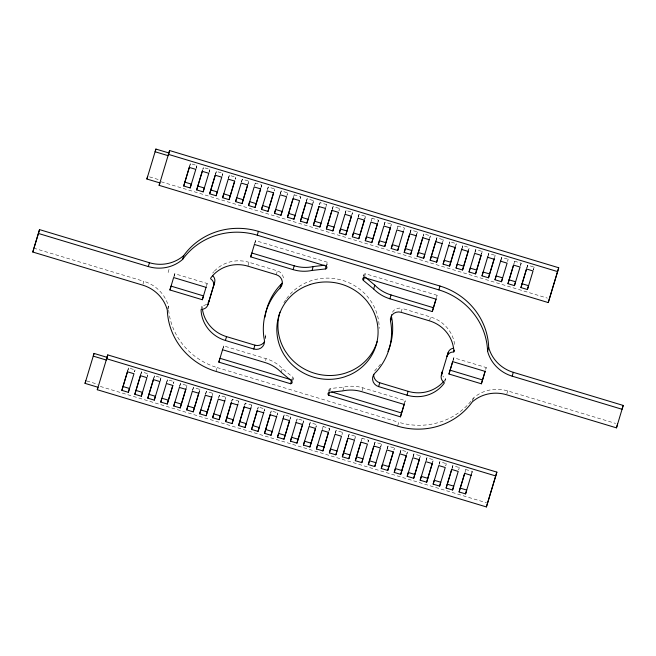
<?xml version="1.0" encoding="UTF-8"?>
<svg xmlns="http://www.w3.org/2000/svg" width="656" height="656" viewBox="0 0 656 656"><rect width="100%" height="100%" fill="white"/><g stroke="black" fill="none" stroke-linecap="round" stroke-linejoin="round"><path stroke-width="0.49" stroke-dasharray="3.28 2.46" d="M206.665 304.204A6.773 6.47 16 0 1 202.745 305.475L202.146 305.934A33.866 32.349 16 0 0 202.343 308.476M142.983 284.187L143.812 281.301L34.883 248.485M127.477 371.788L128.576 367.934L135.062 369.886L134.513 371.813M189.322 167.419L190.429 163.565L196.915 165.517L196.087 168.412M168.125 272.535L169.232 268.681M140.72 374.732L141.548 371.845L148.035 373.797L147.206 376.683L148.035 373.797M203.401 167.477L202.843 169.396L203.401 167.477L209.887 169.428L209.059 172.315M173.955 276.619L174.783 273.732L207.206 283.499L206.099 287.353M167.583 309.099L168.412 306.213A35.744 34.145 16 0 0 143.812 281.301M153.414 379.603L154.521 375.749L161.007 377.7L159.9 381.554M215.266 175.234L216.365 171.38L222.851 173.332L221.753 177.186M166.386 383.506L167.493 379.66L173.979 381.612L173.422 383.539L173.979 381.612M228.239 179.137L229.338 175.291L235.824 177.243L235.274 179.17L235.824 177.243M201.056 309.304L202.163 305.45M179.637 386.45L180.466 383.563L186.944 385.515L186.394 387.442L186.944 385.515M241.482 182.081L242.31 179.195L248.796 181.146L247.968 184.041M192.602 390.361L193.43 387.466L199.916 389.426L199.088 392.313M255.282 183.106L254.454 185.992L255.282 183.106L261.769 185.058L260.94 187.944M205.574 394.264L206.402 391.378L212.888 393.329L212.339 395.256M267.427 189.896L268.255 187.009L274.733 188.961L274.183 190.888M216.037 371.435L217.144 367.581A67.732 64.706 16 0 1 168.666 310.091M222.597 349.755L223.704 345.909L266.09 358.676A36.769 35.121 16 0 1 282.326 368.483L292.584 377.028A1.656 1.583 16 0 1 292.666 379.594M247.902 266.156L249.001 262.302L277.381 270.854A8.446 8.069 16 0 1 283.433 279.349M254.733 243.515L255.561 240.629L327.319 262.244A1.656 1.583 16 0 1 327.41 264.811M218.546 398.176L219.375 395.281L225.861 397.241L225.303 399.168M280.391 193.807L281.219 190.921L287.705 192.872L286.877 195.759M231.789 401.119L232.347 399.192L238.833 401.144L238.276 403.071M294.191 194.824L293.363 197.71L294.191 194.824L300.678 196.775L299.849 199.67L300.678 196.775M276.274 274.7L277.381 270.854M244.762 405.023L245.311 403.096L251.797 405.055L250.969 407.942M264.934 338.037L265.491 336.11L265.024 333.789M306.336 201.622L307.164 198.735L313.65 200.687L312.822 203.573M265.541 360.603L266.09 358.676M258.284 407.007L257.734 408.934L258.284 407.007L264.77 408.959L264.22 410.886M319.579 204.565L320.136 202.638L326.622 204.59L325.794 207.485M281.227 372.329L282.326 368.483M271.256 410.91L270.707 412.837L271.256 410.91L277.742 412.87L277.193 414.789L277.742 412.87M332.272 209.436L333.1 206.55L339.587 208.501L339.037 210.428M291.477 380.882L292.584 377.028M292.691 380.726L293.24 378.799M326.212 266.09L327.319 262.244M283.121 418.667L284.228 414.822L290.715 416.773L289.608 420.627M344.974 214.307L346.073 210.453L352.559 212.405L351.452 216.259M297.201 418.725L296.643 420.652L297.201 418.725L303.679 420.685L302.851 423.571M358.217 217.251L359.045 214.364L365.531 216.316L364.703 219.202M309.337 425.523L310.165 422.636L316.651 424.588L315.823 427.474L316.651 424.588M372.018 218.268L371.189 221.154L372.018 218.268L378.504 220.219L377.946 222.146M328.574 391.534L329.123 389.607M329.829 391.386L330.657 388.5L343.941 387.04A36.769 35.121 16 0 1 362.899 387.844L405.293 400.611L404.736 402.53M363.309 276.75L363.867 274.823M364.564 276.602L365.392 273.716L437.15 295.331L436.043 299.177M323.137 426.539L322.309 429.434L323.137 426.539L329.624 428.499L328.795 431.386M384.154 225.065L384.982 222.179L391.468 224.131L390.919 226.058M342.834 390.894L343.941 387.04M335.282 433.337L336.11 430.451L342.596 432.402L342.038 434.329M397.954 226.082L397.126 228.969L397.954 226.082L404.44 228.034L403.891 229.961L404.44 228.034M348.254 437.249L349.082 434.354L355.56 436.314L354.461 440.16M362.071 390.73L362.899 387.844M410.098 232.88L410.927 229.985L417.413 231.945L416.306 235.791M362.046 438.265L361.218 441.152L362.046 438.265L368.533 440.217L367.704 443.103L368.533 440.217M401.111 312.305L402.218 308.451L430.59 317.004A33.866 32.349 16 0 1 454.911 346.844M423.899 233.897L423.341 235.824L423.899 233.897L430.385 235.848L429.828 237.775L430.385 235.848M374.191 445.063L375.019 442.169L381.505 444.128L380.677 447.015M436.043 240.695L436.871 237.8L443.349 239.76L442.8 241.687L443.349 239.76M387.163 448.966L387.991 446.08L394.477 448.032L393.92 449.959L394.477 448.032M449.836 241.711L449.286 243.638L449.836 241.711L456.322 243.663L455.772 245.59M397.626 426.138L398.733 422.284A67.732 64.706 16 0 0 473.361 398.069A35.744 34.145 16 0 1 507.67 390.902L615.615 423.423M429.483 320.858L430.59 317.004M399.857 453.837L400.964 449.983L407.45 451.943L406.622 454.829M461.701 249.469L462.808 245.615L469.294 247.574L468.466 250.461L469.294 247.574M413.1 456.781L413.928 453.895L420.414 455.846L419.586 458.733M474.952 252.412L475.78 249.526L482.267 251.478L481.438 254.364M444.842 381.694L445.67 378.807L445.178 378.504A6.773 6.47 16 0 1 442.89 375.913M452.984 360.677L453.813 357.782L486.235 367.557L485.137 371.403M426.072 460.684L426.9 457.798L433.386 459.758L432.558 462.644L433.386 459.758M487.925 256.324L488.753 253.429L495.239 255.389L494.681 257.308M439.044 464.596L439.873 461.709L446.359 463.661L445.809 465.588M500.889 260.227L501.717 257.341L508.203 259.292L507.654 261.219M452.017 468.499L452.845 465.612L459.331 467.564L458.774 469.491M472.533 400.955L473.361 398.069M514.689 261.244L513.861 264.138L514.689 261.244L521.176 263.204L520.347 266.09M465.817 469.524L464.989 472.41L465.817 469.524L472.295 471.475L471.467 474.362M526.834 268.042L527.662 265.155L534.148 267.107L533.32 269.993M506.842 393.789L507.67 390.902M127.69 370.87L128.576 367.934M189.838 165.525L190.429 163.565M134.472 371.845L135.062 369.886M196.029 168.453L196.915 165.517M140.663 374.773L141.548 371.845M173.914 276.586L174.783 273.732M208.993 172.364L209.887 169.428M153.635 378.684L154.521 375.749M215.48 174.316L216.365 171.38M160.121 380.636L161.007 377.7M222.261 175.291L222.851 173.332M166.608 382.587L167.493 379.66M228.452 178.219L229.338 175.291M206.345 286.36L207.206 283.499M179.572 386.499L180.466 383.563M241.424 182.13L242.31 179.195M247.911 184.082L248.796 181.146M192.544 390.402L193.43 387.466M199.03 392.354L199.916 389.426M260.875 187.993L261.769 185.058M205.517 394.313L206.402 391.378M267.656 188.969L268.255 187.009M222.835 348.762L223.704 345.909M254.7 243.483L255.561 240.629M212.298 395.289L212.888 393.329M274.142 190.921L274.733 188.961M218.784 397.241L219.375 395.281M280.333 193.848L281.219 190.921M225.27 399.192L225.861 397.241M287.115 194.824L287.705 192.872M231.748 401.144L232.347 399.192M238.235 403.104L238.833 401.144M244.721 405.055L245.311 403.096M306.278 201.663L307.164 198.735M250.912 407.983L251.797 405.055M312.756 203.622L313.65 200.687M319.538 204.598L320.136 202.638M264.179 410.918L264.77 408.959M325.729 207.526L326.622 204.59M332.215 209.477L333.1 206.55M338.996 210.453L339.587 208.501M283.335 417.757L284.228 414.822M345.187 213.389L346.073 210.453M290.116 418.733L290.715 416.773M351.969 214.364L352.559 212.405M358.16 217.292L359.045 214.364M303.088 422.636L303.679 420.685M364.646 219.252L365.531 216.316M309.279 425.572L310.165 422.636M377.905 222.179L378.504 220.219M384.096 225.106L384.982 222.179M328.738 431.427L329.624 428.499M390.878 226.082L391.468 224.131M335.224 433.386L336.11 430.451M342.006 434.362L342.596 432.402M348.188 437.29L349.082 434.354M410.041 232.921L410.927 229.985M354.97 438.265L355.56 436.314M416.527 234.873L417.413 231.945M374.133 445.104L375.019 442.169M435.978 240.736L436.871 237.8M380.619 447.056L381.505 444.128M387.106 449.016L387.991 446.08M404.711 402.513L405.293 400.611M436.576 297.234L437.15 295.331M455.731 245.623L456.322 243.663M400.07 452.919L400.964 449.983M462.218 247.574L462.808 245.615M406.851 453.895L407.45 451.943M413.042 456.83L413.928 453.895M474.895 252.462L475.78 249.526M419.528 458.782L420.414 455.846M481.373 254.413L482.267 251.478M452.943 360.644L453.813 357.782M426.015 460.733L426.9 457.798M488.154 255.389L488.753 253.429M494.64 257.341L495.239 255.389M439.282 463.661L439.873 461.709M500.831 260.276L501.717 257.341M445.768 465.612L446.359 463.661M507.613 261.252L508.203 259.292M451.951 468.548L452.845 465.612M485.661 369.459L486.235 367.557M458.733 469.524L459.331 467.564M520.29 266.131L521.176 263.204M526.776 268.091L527.662 265.155M471.41 474.411L472.295 471.475M533.262 270.042L534.148 267.107M445.67 378.807L445.416 379.209A33.866 32.349 16 0 1 443.284 381.874M149.511 176.874L158.777 179.662M161.212 181.794L547.391 298.127M217.144 367.581L398.733 422.284M86.74 380.964L97.859 384.309M100.343 386.458L486.522 502.791M168.584 309.124A67.732 64.706 16 0 1 168.412 306.213M212.716 273.052A33.866 32.349 16 0 1 213.823 271.748M214.397 271.117A33.866 32.349 16 0 1 249.001 262.302M364.26 276.373A1.656 1.583 16 0 1 365.392 273.716M380.546 364.129A64.345 61.467 16 0 1 377.594 367.696L375.921 369.377A8.446 8.069 16 0 0 374.355 371.632M329.525 391.156A1.656 1.583 16 0 1 330.657 388.5M283.9 302.818A50.799 48.528 16 0 1 286.049 299.357M286.639 298.521A50.799 48.528 16 0 1 306.45 282.49L311.338 280.62A50.799 48.528 16 0 1 368.516 297.849L371.542 302.096A50.799 48.528 16 0 1 379.176 328.435M265.491 336.11A8.446 8.069 16 0 1 265.549 338.857M392.46 312.19A8.446 8.069 16 0 1 402.218 308.451"/><path stroke-width="0.98" d="M453.657 348.188A6.773 6.47 16 0 0 448.097 352.682L446.99 356.536A6.773 6.47 16 0 1 453.255 351.993L453.854 351.542A33.866 32.349 16 0 0 429.483 320.858L401.111 312.305A8.446 8.069 16 0 0 390.509 321.358L390.976 323.687A64.345 61.467 16 0 1 376.487 371.542L374.814 373.223A8.446 8.069 16 0 0 378.619 386.622L406.999 395.166A33.866 32.349 16 0 0 444.309 383.063L444.071 382.358A6.773 6.47 16 0 1 441.373 375.117L442.472 371.263A6.773 6.47 16 0 0 442.275 373.953M623.2 405.433L616.476 427.86L506.563 394.756A35.744 34.145 16 0 0 472.254 401.923A67.732 64.706 16 0 1 397.626 426.138L216.037 371.435A67.732 64.706 16 0 1 167.313 310.058A35.744 34.145 16 0 0 142.713 285.147L32.8 252.035L33.907 248.189L39.524 229.608L149.437 262.72A35.744 34.145 16 0 0 183.746 255.553A67.732 64.706 16 0 1 258.374 231.338L439.963 286.041A67.732 64.706 16 0 1 488.687 347.409A35.744 34.145 16 0 0 513.287 372.321L623.2 405.433L622.093 409.287L512.188 376.175A35.744 34.145 16 0 1 487.588 351.263A67.732 64.706 16 0 0 438.856 289.886L257.267 235.192A67.732 64.706 16 0 0 182.639 259.399A35.744 34.145 16 0 1 148.33 266.566L38.425 233.462L39.524 229.608M106.879 357.807L107.756 354.904L496.871 472.123L486.399 506.932L97.285 389.721L97.982 387.261L85.042 383.375L85.813 380.685M107.026 357.34L94.054 353.428L93.283 356.126L106.256 360.037L107.756 354.904M159.859 182.917L146.887 179.006L147.657 176.316M168.879 152.971L155.907 149.068L155.136 151.757L168.1 155.669L169.601 150.536L558.715 267.755L557.616 271.6L548.244 302.572L159.129 185.353L159.834 182.901M148.33 266.566L149.437 262.72M121.852 390.361L127.477 371.788L133.963 373.74L128.338 392.321L121.852 390.361L127.395 371.845M183.705 186.001L189.322 167.419L195.808 169.371L190.183 187.952L183.705 186.001L189.543 166.501M128.338 392.321L129.445 388.467L122.959 386.515M190.183 187.952L191.29 184.098L184.803 182.147M134.824 394.272L140.45 375.691L146.928 377.643L141.311 396.224L134.824 394.272L140.368 375.757M196.669 189.904L202.294 171.323L208.78 173.282L203.155 191.855L196.669 189.904L202.507 170.404M169.929 289.968L171.036 286.114L203.458 295.889L202.351 299.735L169.929 289.968L173.627 277.545L206.099 287.353M141.311 396.224L142.409 392.37L135.931 390.418M182.639 259.399L183.746 255.553M203.155 191.855L204.262 188.01L197.776 186.05M147.797 398.176L153.414 379.603L159.9 381.554L154.283 400.135L147.797 398.176L153.34 379.66M209.641 193.807L215.266 175.234L221.753 177.186L216.127 195.767L209.641 193.807L215.184 175.291M154.283 400.135L155.382 396.281L148.896 394.33M216.127 195.767L217.234 191.913L210.748 189.961M160.761 402.087L161.868 398.233L168.354 400.185L167.247 404.039L160.761 402.087L166.386 383.506L172.872 385.457L167.247 404.039M222.614 197.718L223.721 193.864L230.199 195.824L229.1 199.67L222.614 197.718L228.239 179.137L234.717 181.097L229.1 199.67M173.733 405.99L174.84 402.144L181.327 404.096L180.22 407.95L173.733 405.99L179.359 387.417L185.845 389.369L180.22 407.95M235.586 201.622L236.685 197.776L243.171 199.727L242.072 203.581L235.586 201.622L241.203 183.049L247.689 185L242.072 203.581M282.072 283.187A8.446 8.069 16 0 1 281.186 284.245L280.079 288.099L278.406 289.78A64.345 61.467 16 0 0 263.925 337.635L264.384 339.964A8.446 8.069 16 0 1 253.782 349.017L225.41 340.472A33.866 32.349 16 0 1 201.048 309.78L201.638 309.329A6.773 6.47 16 0 0 207.903 304.786L214.627 282.359A6.773 6.47 16 0 0 212.495 275.536M207.903 304.786L214.627 282.359M186.706 409.902L187.813 406.048L194.299 407.999L193.192 411.853L186.706 409.902L192.331 391.32L198.817 393.272L193.192 411.853M248.55 205.533L249.657 201.679L256.143 203.639L255.036 207.485L248.55 205.533L254.175 186.952L260.662 188.903L255.036 207.485M199.678 413.805L200.777 409.959L207.263 411.911L206.164 415.765L199.678 413.805L205.295 395.232L211.781 397.183L206.164 415.765M261.523 209.436L262.63 205.59L269.116 207.542L268.009 211.396L261.523 209.436L267.148 190.863L273.634 192.815L268.009 211.396M222.597 349.755L264.983 362.53A36.769 35.121 16 0 1 281.227 372.329L291.477 380.882A1.656 1.583 16 0 1 290.608 383.76L218.85 362.145L219.957 358.291L290.739 379.619M225.41 340.472L226.517 336.618A33.866 32.349 16 0 1 202.45 309.32M254.462 244.475L326.212 266.09A1.656 1.583 16 0 1 325.343 268.976L312.059 270.428A36.769 35.121 16 0 1 293.101 269.632L250.707 256.865L251.814 253.011L294.2 265.778A36.769 35.121 16 0 0 313.166 266.582L324.54 265.237M257.267 235.192L258.374 231.338M212.651 417.716L213.749 413.862L220.236 415.814L219.129 419.668L212.651 417.716L218.268 399.135L224.754 401.087M274.495 213.348L275.602 209.494L282.088 211.453L280.981 215.299L274.495 213.348L280.12 194.766L286.606 196.718L280.981 215.299M237.939 404.08L232.101 423.571L225.615 421.619L231.453 402.128M287.467 217.251L293.084 198.678L299.571 200.629L293.954 219.211L287.467 217.251L293.011 198.735M232.101 423.571L233.208 419.725L226.722 417.774M253.782 349.017L254.889 345.163A8.446 8.069 16 0 0 264.647 341.432M293.954 219.211L295.052 215.357L288.566 213.405M250.912 407.983L245.073 427.482L238.587 425.531L244.426 406.031M300.44 221.162L306.057 202.581L312.543 204.533L306.918 223.114L300.44 221.162L305.975 202.647M245.073 427.482L246.18 423.628L239.694 421.677M293.101 269.632L294.2 265.778M306.918 223.114L308.025 219.268L301.539 217.308M263.884 411.894L258.046 431.386L251.56 429.434L257.398 409.943M313.404 225.065L318.947 206.55L325.515 208.444L319.89 227.025L313.404 225.065L319.029 206.492M258.046 431.386L259.145 427.54L252.667 425.588M319.89 227.025L320.997 223.171L314.511 221.22M276.857 415.797L271.018 435.297L264.532 433.345L270.37 413.846M312.059 270.428L313.166 266.582M326.376 228.977L327.483 225.123L333.97 227.083L332.863 230.928L326.376 228.977L332.002 210.396L338.488 212.347L332.863 230.928M271.018 435.297L272.117 431.443L265.631 429.491M290.608 383.76L291.707 379.906M325.343 268.976L326.45 265.122M283.121 418.667L289.608 420.627L283.982 439.2L277.496 437.249L278.324 434.362M339.349 232.88L340.448 229.034L346.934 230.986L345.835 234.84L339.349 232.88L344.974 214.307L351.452 216.259L345.835 234.84M283.982 439.2L289.526 420.685M290.469 441.16L291.576 437.306L298.062 439.258L296.955 443.112L290.469 441.16L296.307 421.66M352.321 236.791L353.42 232.937L359.906 234.897L358.799 238.743L352.321 236.791L357.938 218.21L364.424 220.162L358.799 238.743M303.441 445.063L304.548 441.217L311.026 443.169L309.927 447.015L303.441 445.063L309.066 426.482L315.552 428.442L309.927 447.015M365.285 240.695L366.392 236.849L372.879 238.8L371.772 242.654L365.285 240.695L370.911 222.122L377.397 224.073L371.772 242.654M328.681 395.232L329.509 392.345L342.834 390.894A36.769 35.121 16 0 1 361.8 391.689L404.186 404.457L400.439 416.847L328.681 395.232A1.656 1.583 16 0 1 329.55 392.354M363.416 280.44L364.244 277.554L436.043 299.177L432.296 311.567L389.91 298.8A36.769 35.121 16 0 1 373.674 288.993L363.416 280.44A1.656 1.583 16 0 1 364.293 277.562M316.413 448.975L317.512 445.121L323.998 447.072L322.9 450.926L316.413 448.975L322.03 430.393L328.517 432.345L322.9 450.926M378.258 244.606L379.365 240.752L385.851 242.704L384.744 246.558L378.258 244.606L383.883 226.025L390.369 227.976L384.744 246.558M373.674 288.993L374.773 285.139L365.285 277.168M329.378 452.878L330.485 449.032L336.971 450.984L335.864 454.829L329.378 452.878L335.003 434.297L341.489 436.256L335.864 454.829M391.23 248.509L392.337 244.663L398.815 246.615L397.716 250.469L391.23 248.509L396.855 229.936L403.333 231.888M342.35 456.789L347.975 438.208L354.461 440.16L348.836 458.741L342.35 456.789L347.893 438.265M389.91 298.8L391.017 294.946A36.769 35.121 16 0 1 374.773 285.139M416.527 234.873L410.689 254.372L404.203 252.421L409.746 233.897M348.836 458.741L349.943 454.887L343.457 452.935M390.509 321.358L391.616 317.512A8.446 8.069 16 0 1 391.558 314.765M410.689 254.372L411.788 250.518L405.301 248.567M355.322 460.692L360.948 442.111L367.434 444.071L361.809 462.644L355.322 460.692L360.866 442.177M378.619 386.622L379.726 382.768A8.446 8.069 16 0 1 373.666 374.273M429.491 238.784L423.653 258.284L417.167 256.324L423.013 236.832M361.809 462.644L362.916 458.798L356.429 456.847M423.653 258.284L424.76 254.43L418.274 252.478M368.295 464.604L373.912 446.023L380.398 447.974L374.781 466.555L368.295 464.604L373.838 446.08M442.464 242.687L436.625 262.187L430.139 260.235L435.978 240.736M374.781 466.555L375.88 462.701L369.394 460.75M436.625 262.187L437.732 258.333L431.246 256.381M381.267 468.507L382.366 464.661L388.852 466.613L387.745 470.459L381.267 468.507L386.884 449.926L393.37 451.886L387.745 470.459M443.112 264.138L444.219 260.293L450.705 262.244L449.598 266.09L443.112 264.138L448.95 244.647M400.439 416.847L404.424 403.465M406.999 395.166L408.098 391.32A33.866 32.349 16 0 0 443.284 381.874M432.296 311.567L435.994 299.136M438.856 289.886L439.963 286.041M394.231 472.418L395.338 468.564L401.825 470.516L400.718 474.37L394.231 472.418L399.857 453.837L406.343 455.789L400.718 474.37M456.084 268.05L457.183 264.196L463.669 266.147L462.57 270.001L456.084 268.05L461.922 248.55M407.204 476.322L408.311 472.468L414.797 474.427L413.69 478.273L407.204 476.322L412.829 457.74L419.315 459.7L413.69 478.273M469.056 271.953L474.673 253.38L481.16 255.332L475.534 273.905L469.056 271.953L469.885 269.067M475.534 273.905L481.078 255.389M453.837 352.018L454.395 350.099M448.958 374.018L452.706 361.636L485.137 371.403L481.381 383.793L448.958 374.018L452.656 361.595M420.176 480.233L421.283 476.379L427.761 478.331L426.662 482.185L420.176 480.233L425.801 461.652L432.279 463.603L426.662 482.185M482.021 275.864L483.128 272.01L489.614 273.962L488.507 277.816L482.021 275.864L487.859 256.365M433.149 484.136L434.247 480.282L440.734 482.242L439.635 486.088L433.149 484.136L438.766 465.555L445.252 467.515L439.635 486.088M494.993 279.768L496.1 275.922L502.586 277.873L501.479 281.719L494.993 279.768L500.831 260.276M446.113 488.048L451.738 469.466L458.224 471.418L452.599 489.999L446.113 488.048L451.656 469.524M487.588 351.263L488.687 347.409M507.965 283.679L513.591 265.098L520.069 267.049L514.452 285.631L507.965 283.679L513.509 265.155M481.381 383.793L485.087 371.362M452.599 489.999L453.706 486.145L447.22 484.194M514.452 285.631L515.55 281.777L509.072 279.825M471.41 474.411L465.571 493.902L459.085 491.951L464.628 473.435M520.938 287.582L526.555 269.001L533.041 270.961L527.424 289.534L520.938 287.582L526.481 269.067M465.571 493.902L466.678 490.057L460.192 488.097M527.424 289.534L528.523 285.688L522.037 283.736M512.188 376.175L513.287 372.321M486.399 506.932L496.871 472.123M548.244 302.572L558.715 267.755M616.476 427.86L617.575 424.014M32.8 252.035L38.425 233.462M85.042 383.375L94.054 353.428M146.887 179.006L155.907 149.068M97.285 389.721L106.813 358.176M159.129 185.353L169.601 150.536M168.354 400.185L172.79 385.523M230.199 195.824L234.643 181.154M202.351 299.735L206.05 287.312M181.327 404.096L186.058 388.45M243.171 199.727L247.615 185.058M194.299 407.999L199.03 392.354M256.143 203.639L260.58 188.969M218.85 362.145L222.548 349.722M250.707 256.865L254.413 244.442M207.263 411.911L212.003 396.265M269.116 207.542L273.552 192.872M219.129 419.668L224.975 400.168M225.615 421.619L231.24 403.046L237.726 404.998M238.587 425.531L244.212 406.95L250.699 408.901M251.56 429.434L257.185 410.861L263.663 412.813M327.779 224.147L331.92 210.461M264.532 433.345L270.149 414.764L276.635 416.716M277.496 437.249L283.335 417.757M346.934 230.986L351.378 216.316M298.062 439.258L302.793 423.612M359.906 234.897L364.342 220.227M296.955 443.112L302.58 424.53L296.094 422.579M311.026 443.169L315.47 428.499M372.879 238.8L377.61 223.155M323.998 447.072L328.443 432.411M385.851 242.704L390.582 227.066M397.716 250.469L403.555 230.969M404.203 252.421L409.82 233.839L416.306 235.791M417.167 256.324L422.792 237.751L429.278 239.702M430.139 260.235L435.764 241.654L442.251 243.606M388.852 466.613L393.288 451.943M450.705 262.244L455.436 246.599M449.598 266.09L455.223 247.517L448.737 245.565M401.825 470.516L406.261 455.854M463.669 266.147L468.409 250.502M462.57 270.001L468.187 251.42L461.701 249.469M441.373 375.117L448.097 352.682M414.797 474.427L419.233 459.758M427.761 478.331L432.206 463.661M489.614 273.962L494.345 258.316M488.507 277.816L494.132 259.235L487.646 257.283M501.479 281.719L507.104 263.146L500.618 261.186M459.085 491.951L464.71 473.37L471.197 475.329M281.186 284.245L279.513 285.926A64.345 61.467 16 0 0 265.418 314.503M168.502 154.39L557.616 271.6M470.155 268.107L476.641 270.059M391.017 294.946L433.403 307.713M450.065 370.173L482.488 379.939M226.517 336.618L254.889 345.163M379.726 382.768L408.098 391.32M331.723 391.96L401.538 412.993M106.649 358.758L495.764 475.969M278.603 433.403L285.089 435.354M391.616 317.512L392.075 319.833A64.345 61.467 16 0 1 387.967 351.419M209.01 300.932A6.773 6.47 16 0 1 208.108 302.752M264.975 317.225A64.345 61.467 16 0 1 265.254 315.405M377.192 341.464A50.799 48.528 16 0 1 350.648 371.132L345.769 373.002A50.799 48.528 16 0 1 288.591 355.773L285.557 351.526A50.799 48.528 16 0 1 279.915 312.158M280.079 288.099A8.446 8.069 16 0 0 276.274 274.7L247.902 266.156A33.866 32.349 16 0 0 210.584 278.259L210.822 278.964A6.773 6.47 16 0 1 213.528 286.205M310.231 284.474L305.352 286.344A50.799 48.528 16 0 0 284.458 355.372L287.484 359.627A50.799 48.528 16 0 0 344.662 376.847L349.55 374.986A50.799 48.528 16 0 0 370.443 305.95L367.409 301.694A50.799 48.528 16 0 0 310.231 284.474"/></g></svg>
